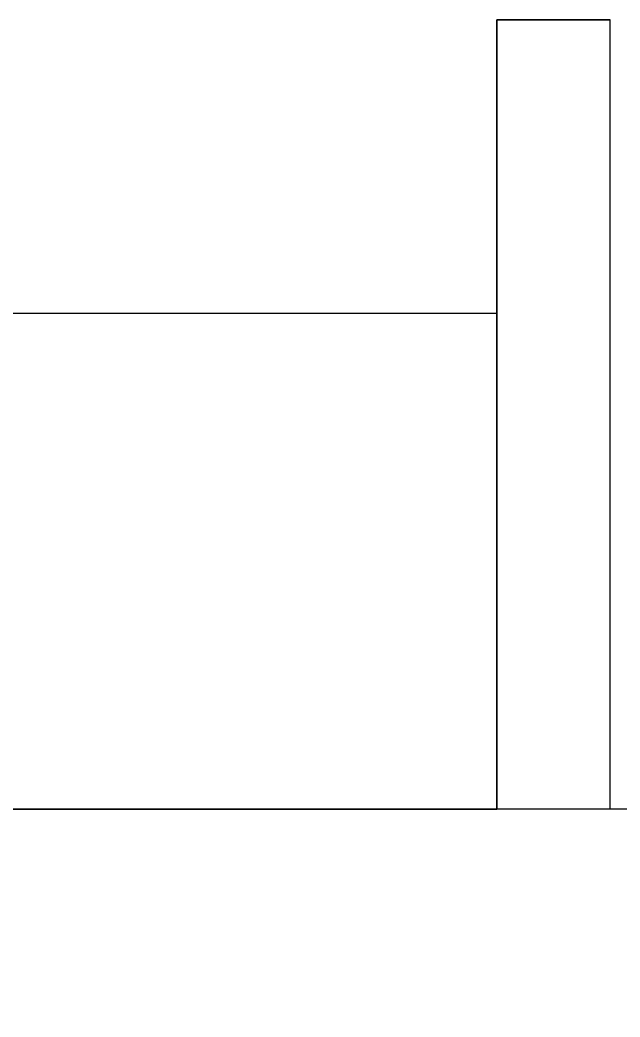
# Model space of a CAD drawing. Header units: metres. Extents: x 0 to 298, y 0 to 162.
# Drawn here: x 177.624 to 178.261, y 103.242 to 104.299 of the extents above; entities that cross this region are included whole.
import ezdxf

# ---------------------------------------------------------------- set-up
doc = ezdxf.new("R2010")
doc.units = ezdxf.units.M
doc.header["$MEASUREMENT"] = 0
doc.layers.add('BLK_1_FLR_0_CARPET_AREA', color=10, linetype='Continuous')
doc.layers.add('BLK_1_FLR_0_URINAL', color=4, linetype='Continuous', lineweight=30)

msp = doc.modelspace()

# ---------------------------------------------------------------- linework, layer by layer
for p, q in [((178.13038, 103.4622), (178.13038, 104.29854)), ((178.13038, 104.29854), (178.25038, 104.29854)), ((178.25038, 103.4622), (178.25038, 104.29854)), ((178.13038, 103.98745), (173.36408, 103.98745)), ((178.48038, 103.4622), (173.36408, 103.4622))]:
    msp.add_line(p, q)
at = {"layer": 'BLK_1_FLR_0_CARPET_AREA', "color": 15, "linetype": 'Continuous', "lineweight": 30}
msp.add_lwpolyline([(178.48038, 103.2322), (178.48038, 103.4622), (178.48038, 103.4622), (178.25038, 103.4622), (178.25038, 104.29854), (178.13038, 104.29854), (178.13038, 103.4622), (173.36408, 103.4622)], dxfattribs=at)
at = {"layer": 'BLK_1_FLR_0_URINAL', "color": 235, "lineweight": 30}
msp.add_lwpolyline([(173.36408, 103.4622), (178.13038, 103.4622), (178.13038, 103.98745), (173.36408, 103.98745)], close=True, dxfattribs=at)

doc.saveas('drawing.dxf')
